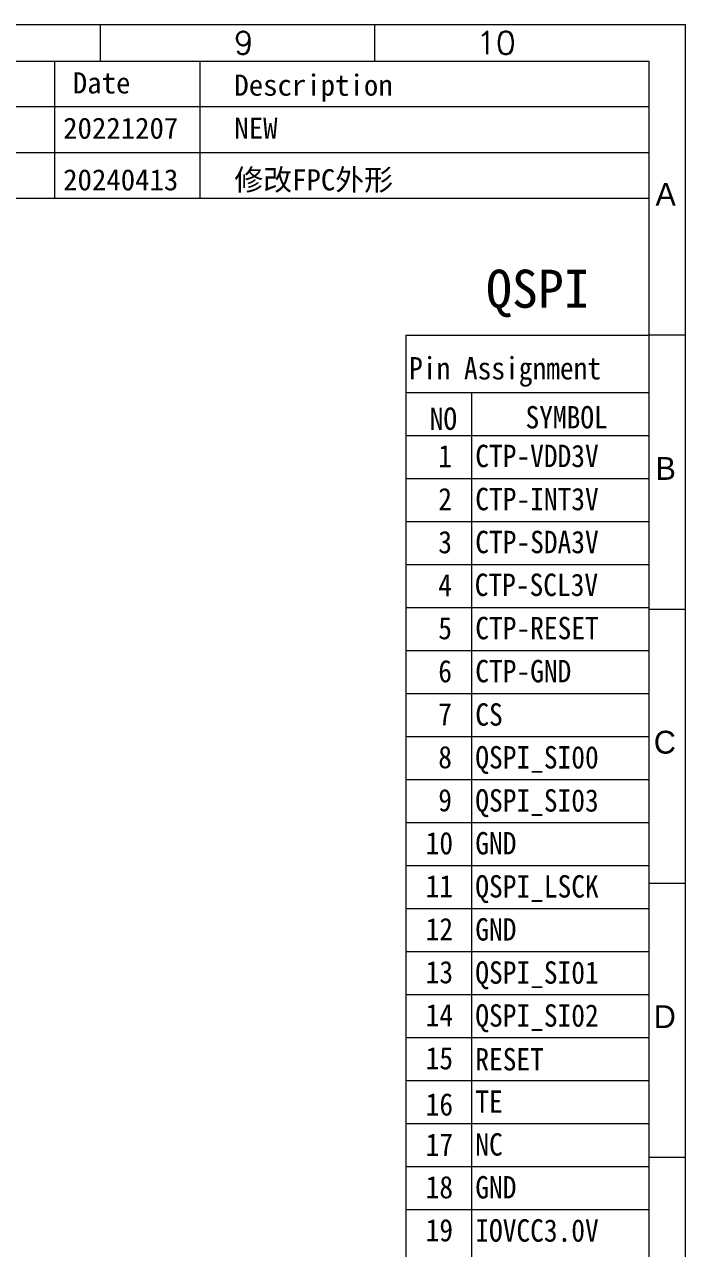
# Model space of a CAD drawing. Header units: millimetres. Extents: x 1292 to 2149, y -137 to 277.
# Drawn here: x 1444.3 to 1491.1, y 189.8 to 276.6 of the extents above; entities that cross this region are included whole.
import ezdxf

# ---------------------------------------------------------------- set-up
doc = ezdxf.new("R2010")
doc.units = ezdxf.units.MM
doc.header["$LTSCALE"] = 0.5
doc.layers.add('图框', color=7, linetype='Continuous', lineweight=5)
doc.styles.get("Standard").update_dxf_attribs({"font": 'txt', "bigfont": 'gbcbig.shx'})
doc.styles.add('STYLE1', font='', dxfattribs={"width": 0.9})
doc.styles.get('STYLE1').set_extended_font_data('SimSun')

msp = doc.modelspace()

# ---------------------------------------------------------------- linework, layer by layer
at = {"layer": '图框', "color": 7, "linetype": 'ByBlock', "lineweight": 5, "ltscale": 0.55}
for p, q in [((1291.621, 276.554), (1491.104, 276.554)), ((1449.653, 273.963), (1449.653, 276.554)), ((1469.083, 273.963), (1469.083, 276.554)), ((1491.104, 135.343), (1491.104, 276.554)), ((1294.213, 273.963), (1488.513, 273.963)), ((1446.422, 264.247), (1446.422, 273.947)), ((1456.721, 264.247), (1456.721, 273.963)), ((1488.513, 273.963), (1488.513, 137.934)), ((1488.513, 270.724), (1438.325, 270.724)), ((1438.325, 267.486), (1488.513, 267.486)), ((1438.325, 264.247), (1488.513, 264.247)), ((1491.104, 254.53), (1488.513, 254.53)), ((1491.104, 235.098), (1488.513, 235.098)), ((1491.104, 215.665), (1488.513, 215.665)), ((1491.104, 196.232), (1488.513, 196.232))]:
    msp.add_line(p, q, dxfattribs=at)
at = {"layer": '图框', "color": 3, "lineweight": 5}
for p, q in [((1471.283, 254.534), (1471.283, 174.265)), ((1471.283, 254.534), (1488.513, 254.534)), ((1471.283, 250.47), (1488.513, 250.47)), ((1475.926, 250.47), (1475.926, 174.265)), ((1471.283, 247.422), (1488.513, 247.422)), ((1471.283, 244.374), (1488.513, 244.374)), ((1471.283, 241.325), (1488.513, 241.325)), ((1471.283, 238.277), (1488.513, 238.277)), ((1471.283, 235.229), (1488.513, 235.229)), ((1488.513, 234.989), (1488.513, 154.72)), ((1471.283, 232.181), (1488.513, 232.181)), ((1471.283, 229.133), (1488.513, 229.133)), ((1471.283, 226.084), (1488.513, 226.084)), ((1471.283, 223.036), (1488.513, 223.036)), ((1471.283, 219.988), (1488.513, 219.988)), ((1471.283, 216.94), (1488.513, 216.94)), ((1471.283, 213.892), (1488.513, 213.892)), ((1471.283, 210.844), (1488.513, 210.844)), ((1471.283, 207.795), (1488.513, 207.795)), ((1471.283, 204.747), (1488.513, 204.747)), ((1471.283, 201.699), (1488.513, 201.699)), ((1471.283, 198.651), (1488.513, 198.651)), ((1471.283, 195.603), (1488.513, 195.603)), ((1471.283, 192.554), (1488.513, 192.554))]:
    msp.add_line(p, q, dxfattribs=at)

# ---------------------------------------------------------------- texts
at = {"layer": '图框', "color": 3, "lineweight": 5, "style": 'STYLE1', "width": 0.9}
for s, height, p in [('Pin Assignment', 1.58692, (1471.516, 251.395)), ('NO', 1.5869, (1472.975, 247.817)), ('SYMBOL', 1.5869, (1479.767, 247.921)), ('1', 1.587, (1473.583, 245.168)), ('2', 1.587, (1473.583, 242.119)), ('3', 1.587, (1473.583, 239.071)), ('4', 1.587, (1473.583, 236.023)), ('5', 1.587, (1473.583, 232.975)), ('6', 1.587, (1473.583, 229.927)), ('7', 1.587, (1473.583, 226.878)), ('CS', 1.5869, (1476.208, 226.851)), ('8', 1.587, (1473.583, 223.83)), ('QSPI_SI00', 1.5869, (1476.208, 223.816)), ('9', 1.587, (1473.583, 220.782)), ('QSPI_SI03', 1.5869, (1476.208, 220.76)), ('10', 1.5869, (1472.688, 217.734)), ('GND', 1.5869, (1476.208, 217.725)), ('11', 1.5869, (1472.688, 214.686)), ('QSPI_LSCK', 1.5869, (1476.208, 214.668)), ('12', 1.5869, (1472.688, 211.638)), ('GND', 1.5869, (1476.208, 211.621)), ('13', 1.5869, (1472.688, 208.589)), ('QSPI_SI01', 1.5869, (1476.208, 208.56)), ('14', 1.5869, (1472.688, 205.541)), ('QSPI_SI02', 1.5869, (1476.208, 205.516)), ('15', 1.5869, (1472.688, 202.493)), ('RESET', 1.5869, (1476.208, 202.411)), ('16', 1.5869, (1472.688, 199.217)), ('TE', 1.5869, (1476.208, 199.412)), ('17', 1.5869, (1472.688, 196.358)), ('NC', 1.5869, (1476.208, 196.377)), ('18', 1.5869, (1472.688, 193.348)), ('GND', 1.5869, (1476.208, 193.339)), ('19', 1.5869, (1472.688, 190.3))]:
    msp.add_text(s, height=height, dxfattribs=at).set_placement(p)
at = {"layer": '图框', "color": 1, "lineweight": 5, "style": 'STYLE1', "width": 0.9}
for s, p in [('CTP-VDD3V', (1476.208, 245.177)), ('CTP-INT3V', (1476.208, 242.123)), ('CTP-SDA3V', (1476.208, 239.077)), ('CTP-SCL3V', (1476.165, 236.044)), ('CTP-RESET', (1476.208, 232.977)), ('CTP-GND', (1476.208, 229.927)), ('IOVCC3.0V', (1476.208, 190.277))]:
    msp.add_text(s, height=1.5869, dxfattribs=at).set_placement(p)
at = {"layer": '图框', "color": 7, "linetype": 'ByBlock', "lineweight": 5, "ltscale": 0.55}
for s, insert, char_height, width, attachment_point in [('9', (1459.101, 276.066), 1.619, 2.75662, 1), ('10', (1479.064, 276.066), 1.6194, 2.75662, 3), ('{\\fSimSun|b0|i0|c134|p2;Date}', (1447.686, 273.166), 1.49945, 2.75662, 1), ('{\\fSimSun|b0|i0|c134|p2;Description}', (1459.132, 273.005), 1.49945, 12.46171, 1), ('{\\fSimSun|b0|i0|c134|p2;20221207}', (1447, 269.955), 1.49945, 2.75662, 1), ('{\\fSimSun|b0|i0|c134|p2;NEW}', (1459.134, 269.955), 1.49945, 2.75662, 1), ('{\\fSimSun|b0|i0|c134|p54;修改FPC外形}', (1459.134, 266.295), 1.49945, 18.38642, 1), ('{\\fSimSun|b0|i0|c134|p54;20240413}', (1447, 266.295), 1.49945, 2.75662, 1), ('{\\f\uffd0ￂﾼﾚￃ\ufff7\ufff3w|b0|i0|c136|p54;A}', (1490.42, 263.708), 1.61941, 2.75662, 9), ('{\\f\uffd0ￂﾼﾚￃ\ufff7\ufff3w|b0|i0|c134|p54;B}', (1490.42, 244.278), 1.61941, 2.75662, 9), ('{\\f\uffd0ￂﾼﾚￃ\ufff7\ufff3w|b0|i0|c134|p54;C}', (1490.42, 224.848), 1.61941, 2.75662, 9), ('{\\f\uffd0ￂﾼﾚￃ\ufff7\ufff3w|b0|i0|c134|p54;D}', (1490.42, 205.418), 1.61941, 2.75662, 9)]:
    msp.add_mtext(s, dxfattribs=dict(at, insert=insert, char_height=char_height, width=width, attachment_point=attachment_point))
at = {"layer": '图框', "color": 1, "lineweight": 5, "insert": (1476.968, 259.173), "char_height": 2.70021, "width": 19.69963, "attachment_point": 1}
msp.add_mtext('{\\fSimSun|b0|i0|c134|p2;QSPI}', dxfattribs=at)

doc.saveas('drawing.dxf')
